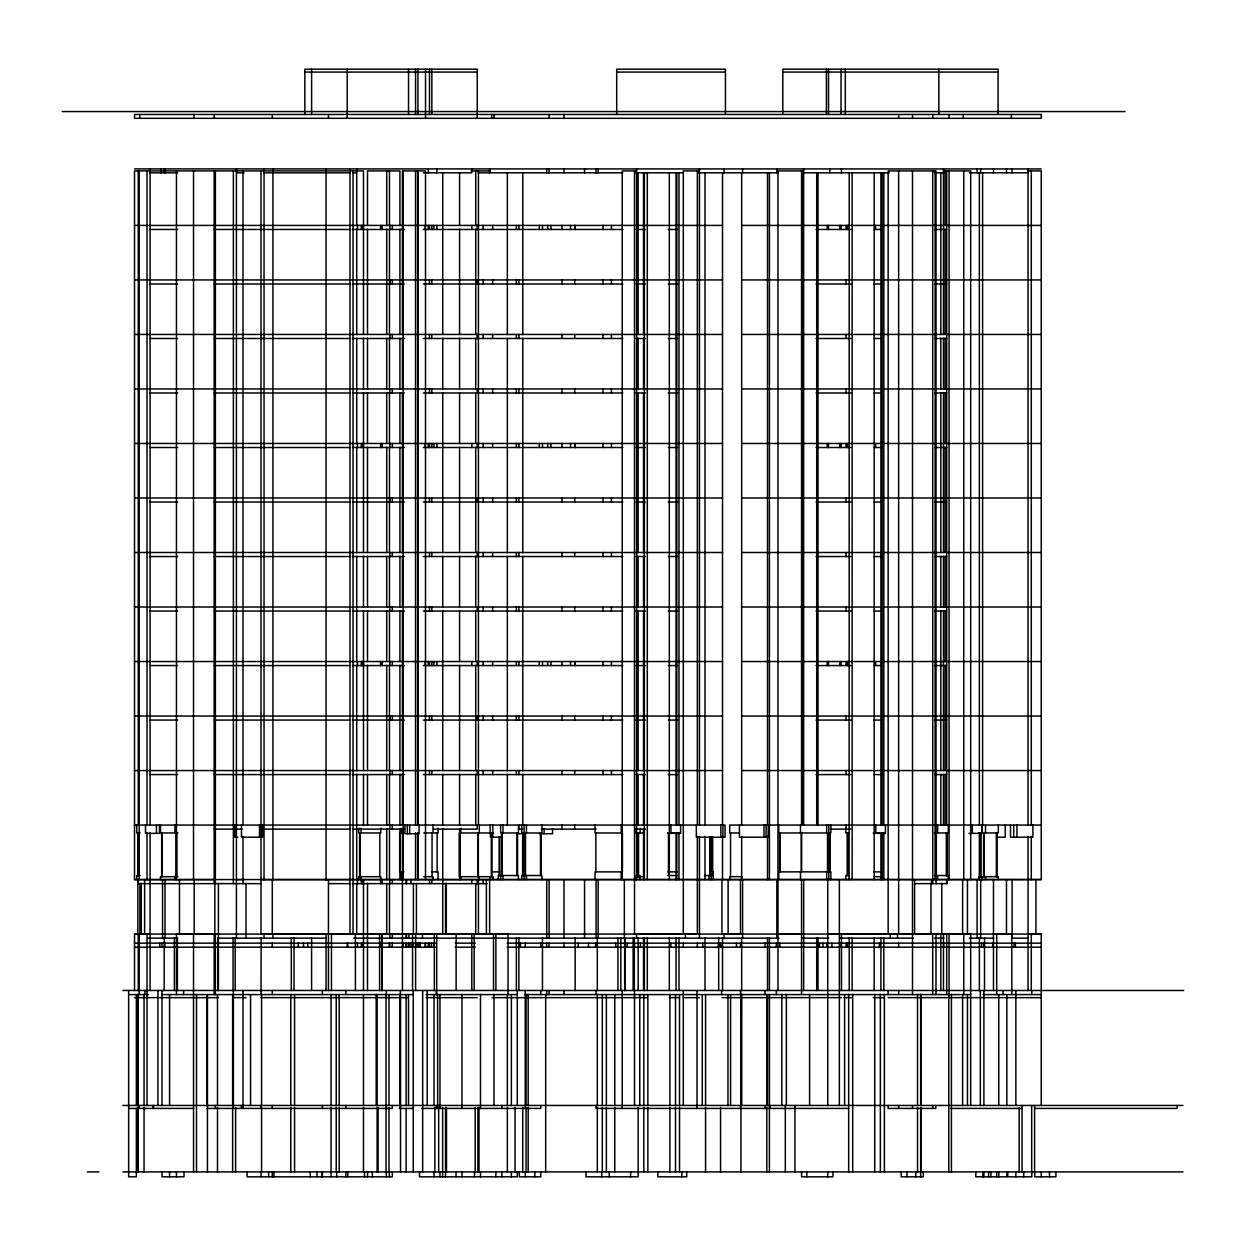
<?xml version="1.0" encoding="UTF-8"?>
<svg xmlns="http://www.w3.org/2000/svg" width="1246" height="1246" viewBox="0 0 1246 1246"><rect width="100%" height="100%" fill="white"/><g stroke="black" fill="none" stroke-linecap="round" stroke-linejoin="round"><path stroke-width="1.5" d="M712.463 871.873L712.463 836.86L712.463 875.533M304.849 72.081L408.532 72.081M408.813 72.081L477.234 72.081M616.708 72.081L725.452 72.081M782.8 72.081L844.757 72.081M845.318 72.081L998.077 72.081M62.3 111.564L1125.06 111.564M134.521 168.895L1041.251 168.942M471.081 170.904L490.581 170.904M636.613 170.904L622.237 170.904L622.237 879.583M699.458 170.904L683.306 170.904L683.306 934.095M803.654 170.904L777.971 170.904L777.971 990.539M943.471 170.904L970.681 170.904L970.681 879.583M1028.059 170.904L1041.251 170.904L1041.251 879.583L261.006 879.583M150.065 172.82L177.664 172.82M236.413 172.82L244.091 172.82M264.043 172.82L350.001 172.82M352.852 172.82L356.714 172.82M423.344 172.82L471.798 172.82L471.798 168.973M478.371 172.82L622.813 172.82M635.647 172.82L683.524 172.82M697.558 172.82L778.376 172.82M802.206 172.82L889.348 172.82M934.422 172.82L943.907 172.82M969.388 172.82L1028.386 172.82M134.521 225.417L138.259 225.417M139.209 225.417L682.699 225.417M683.306 225.417L722.524 225.417M741.666 225.417L1041.251 225.417M150.065 229.466L177.633 229.466M214.172 229.466L350.001 229.466M352.447 229.466L404.436 229.466M423.344 229.466L477.202 229.466L477.202 225.417M477.53 229.466L622.844 229.466M635.896 229.466L645.428 229.466M668.277 229.466L677.668 229.466M816.021 229.466L850.987 229.466M874.038 229.466L881.966 229.466M934.578 229.466L946.695 229.466M134.521 279.929L138.259 279.929M139.209 279.929L682.699 279.929M683.306 279.929L722.524 279.929M741.666 279.929L1041.251 279.929M150.065 283.979L177.633 283.979M214.172 283.979L350.001 283.979M352.447 283.979L404.436 283.979M423.344 283.979L477.202 283.979L477.202 279.929M477.53 283.979L622.844 283.979M635.896 283.979L645.428 283.979M668.277 283.979L677.668 283.979M816.021 283.979L850.987 283.979M874.038 283.979L881.966 283.979M934.578 283.979L946.695 283.979M134.521 334.442L138.259 334.442M139.209 334.442L682.699 334.442M683.306 334.442L722.524 334.442M741.666 334.442L1041.251 334.442M150.065 338.491L177.633 338.491M214.172 338.491L350.001 338.491M352.447 338.491L404.436 338.491M423.344 338.491L477.202 338.491L477.202 334.442M477.53 338.491L622.844 338.491M635.896 338.491L645.428 338.491M668.277 338.491L677.668 338.491M816.021 338.491L850.987 338.491M874.038 338.491L881.966 338.491M934.578 338.491L946.695 338.491M134.521 388.954L138.259 388.954M139.209 388.954L682.699 388.954M683.306 388.954L722.524 388.954M741.666 388.954L1041.251 388.954M150.065 393.004L177.633 393.004M214.172 393.004L350.001 393.004M352.447 393.004L404.436 393.004M423.344 393.004L477.202 393.004L477.202 388.954M477.53 393.004L622.844 393.004M635.896 393.004L645.428 393.004M668.277 393.004L677.668 393.004M816.021 393.004L850.987 393.004M874.038 393.004L881.966 393.004M934.578 393.004L946.695 393.004M134.521 443.467L138.259 443.467M139.209 443.467L682.699 443.467M683.306 443.467L722.524 443.467M741.666 443.467L1041.251 443.467M150.065 447.516L177.633 447.516M214.172 447.516L350.001 447.516M352.447 447.516L404.436 447.516M423.344 447.516L477.202 447.516L477.202 443.467M477.53 447.516L622.844 447.516M635.896 447.516L645.428 447.516M668.277 447.516L677.668 447.516M816.021 447.516L850.987 447.516M874.038 447.516L881.966 447.516M934.578 447.516L946.695 447.516M134.521 497.979L138.259 497.979M139.209 497.979L682.699 497.979M683.306 497.979L722.524 497.979M741.666 497.979L1041.251 497.979M150.065 502.029L177.633 502.029M214.172 502.029L350.001 502.029M352.447 502.029L404.436 502.029M423.344 502.029L477.202 502.029L477.202 497.979M477.53 502.029L622.844 502.029M635.896 502.029L645.428 502.029M668.277 502.029L677.668 502.029M816.021 502.029L850.987 502.029M874.038 502.029L881.966 502.029M934.578 502.029L946.695 502.029M134.521 552.492L138.259 552.492M139.209 552.492L682.699 552.492M683.306 552.492L722.524 552.492M741.666 552.492L1041.251 552.492M150.065 556.541L177.633 556.541M214.172 556.541L350.001 556.541M352.447 556.541L404.436 556.541M423.344 556.541L477.202 556.541L477.202 552.492M477.53 556.541L622.844 556.541M635.896 556.541L645.428 556.541M668.277 556.541L677.668 556.541M816.021 556.541L850.987 556.541M874.038 556.541L881.966 556.541M934.578 556.541L946.695 556.541M134.521 607.004L138.259 607.004M139.209 607.004L682.699 607.004M683.306 607.004L722.524 607.004M741.666 607.004L1041.251 607.004M150.065 611.054L177.633 611.054M214.172 611.054L350.001 611.054M352.447 611.054L404.436 611.054M423.344 611.054L477.202 611.054L477.202 607.004M477.53 611.054L622.844 611.054M635.896 611.054L645.428 611.054M668.277 611.054L677.668 611.054M816.021 611.054L850.987 611.054M874.038 611.054L881.966 611.054M934.578 611.054L946.695 611.054M134.521 661.533L138.259 661.533M139.209 661.533L682.699 661.533M683.306 661.533L722.524 661.533M741.666 661.533L1041.251 661.533M150.065 665.566L177.633 665.566M214.172 665.566L350.001 665.566M352.447 665.566L404.436 665.566M423.344 665.566L477.202 665.566L477.202 661.533M477.53 665.566L622.844 665.566M635.896 665.566L645.428 665.566M668.277 665.566L677.668 665.566M816.021 665.566L850.987 665.566M874.038 665.566L881.966 665.566M934.578 665.566L946.695 665.566M134.521 716.045L138.259 716.045M139.209 716.045L682.699 716.045M683.306 716.045L722.524 716.045M741.666 716.045L1041.251 716.045M150.065 720.079L177.633 720.079M214.172 720.079L350.001 720.079M352.447 720.079L404.436 720.079M423.344 720.079L477.202 720.079L477.202 716.045M477.53 720.079L622.844 720.079M635.896 720.079L645.428 720.079M668.277 720.079L677.668 720.079M816.021 720.079L850.987 720.079M874.038 720.079L881.966 720.079M934.578 720.079L946.695 720.079M134.521 770.558L138.259 770.558M139.209 770.558L682.699 770.558M683.306 770.558L722.524 770.558M741.666 770.558L1041.251 770.558M150.065 774.591L177.633 774.591M214.172 774.591L350.001 774.591M352.447 774.591L404.436 774.591M423.344 774.591L477.202 774.591L477.202 770.558M477.53 774.591L622.844 774.591M635.896 774.591L645.428 774.591M668.277 774.591L677.668 774.591M816.021 774.591L850.987 774.591M874.038 774.591L881.966 774.591M934.578 774.591L946.695 774.591M134.521 825.07L682.699 825.07M683.306 825.07L725.063 825.07L725.063 837.203L696.312 837.203L696.312 825.07M1041.251 825.07L729.704 825.07L729.704 832.967L739.501 832.967M214.172 829.12L242.176 829.12M261.006 829.12L350.001 829.12M352.447 829.12L404.436 829.12M433.717 829.12L477.202 829.12L477.202 825.07M518.274 829.12L522.619 829.12M541.34 829.12L596.149 829.12M635.896 829.12L645.428 829.12M830.288 829.12L850.722 829.12M140.191 832.967L136.733 832.967L136.733 825.07M177.96 832.967L160.454 832.967L160.454 825.07M403.953 832.967L399.686 832.967L399.686 871.873L403.953 871.873M423.749 832.967L438.078 832.967L438.078 828.232M493.12 832.967L459.353 832.967L459.353 876.686L493.12 876.686L493.12 879.583M643.839 832.967L636.223 832.967L636.223 828.232M667.654 832.967L677.653 832.967M849.118 832.967L845.878 832.967L845.878 828.232M873.306 832.967L882.261 832.967M934.391 832.967L948.315 832.967L948.315 825.07M979.06 832.967L998.326 832.967L998.326 825.07M636.223 833.356L640.07 833.356L640.07 828.232M667.716 833.356L680.596 833.356L680.596 825.07M873.508 833.356L885.439 833.356L885.439 825.07M969.077 833.356L981.957 833.356L981.957 825.07M516.997 833.73L522.775 833.73M539.347 833.73L552.523 833.73L552.523 828.528M237.924 837.203L234.887 837.203L234.887 825.07M502.512 837.203L490.441 837.203L490.441 833.73M996.364 837.203L1005.226 837.203L1005.226 825.07M431.568 871.873L438.078 871.873L438.078 879.583M492.248 871.873L499.802 871.873M667.825 871.873L677.357 871.873M873.758 871.873L881.966 871.873M140.191 875.533L136.733 875.533L136.733 879.583M667.654 875.533L676.812 875.533M704.442 875.533L713.288 875.533M849.118 875.533L845.878 875.533L845.878 879.583M934.391 875.533L948.315 875.533L948.315 879.583M177.96 876.686L160.454 876.686L160.454 879.583M423.749 876.686L433.001 876.686L433.001 879.583M636.223 876.686L643.839 876.686M742.242 876.686L729.704 876.686L729.704 879.583M874.256 876.686L881.42 876.686M363.474 225.417L363.474 170.904L134.521 170.904L134.521 879.583L1041.251 879.536M134.521 879.583L215.356 879.583M236.413 879.583L244.091 879.583M261.006 883.632L138.259 883.632L138.259 879.583M328.882 883.632L350.001 883.632M352.447 883.632L477.202 883.632L477.202 879.583M477.53 883.632L486.968 883.632M914.595 883.632L946.991 883.632L946.991 879.583M134.521 990.539L134.521 934.095L1041.251 934.064L1041.251 1105.529M134.521 934.095L150.065 934.095M218.393 934.095L176.449 934.095L176.449 994.588M699.458 934.095L634.51 934.095L634.51 170.904M742.585 934.095L721.917 934.095L721.917 879.583M777.971 934.095L803.654 934.095M827.733 934.095L970.681 934.095L970.681 1105.529M993.483 934.095L1011.814 934.095L1011.814 994.588M1028.059 934.095L1041.251 934.095M148.165 938.145L177.664 938.145M218.019 938.145L326.063 938.145M353.771 938.145L778.968 938.145M802.206 938.145L828.746 938.145M839.586 938.145L913.287 938.145M934.422 938.145L943.907 938.145M969.388 938.145L993.669 938.145M1011.425 938.145L1028.386 938.145M134.521 943.144L435.461 943.144M455.304 943.144L475.302 943.144M507.184 943.144L1041.235 943.144M134.521 947.194L435.461 947.194M455.304 947.194L475.302 947.194M507.184 947.194L1041.235 947.194M122.856 990.461L1183.7 990.492M128.649 994.588L148.321 994.588M161.98 994.588L413.251 994.588M426.085 994.588L517.292 994.588M524.691 994.588L970.681 994.588M983.141 994.588L1041.251 994.588M134.521 997.657L218.393 997.657M233.376 997.625L246.023 997.657M261.006 997.625L408.501 997.657M426.194 997.657L477.202 997.657M491.999 997.657L636.613 997.657M637.781 997.625L647.297 997.625M669.32 997.625L678.977 997.625M683.306 997.657L699.458 997.657M721.917 997.657L841.455 997.625M843.978 997.625L852.139 997.657M873.197 997.625L883.819 997.657M888.149 997.625L1041.251 997.657M122.856 1105.451L1182.906 1105.451M128.649 1108.426L193.66 1108.426M206.836 1108.426L392.303 1108.426L392.303 1105.529M399.296 1108.426L413.251 1108.426M421.724 1108.426L540.748 1108.426L540.748 1105.529M848.744 1108.426L596.071 1108.426L596.071 1105.529M950.791 1108.426L1022.063 1108.426M1034.585 1108.426L1177.127 1108.426L1177.127 1105.529M87.329 1171.91L98.886 1171.91M122.856 1171.91L1182.906 1171.91M1055.938 1171.988L1055.938 1176.816L1034.787 1176.816L1034.787 1171.988M1049.475 1171.988L1049.475 1176.816M1041.251 1171.988L1041.251 1176.816M1035.924 879.583L1035.924 934.36M1034.585 1105.529L1034.585 1171.988M1032.903 825.07L1032.903 837.203L1010.49 837.203L1010.49 825.07M1031.813 990.539L1031.813 994.588M1031.813 1171.988L1031.813 1176.816L1007.78 1176.816L1007.78 1171.988M1031.688 1105.529L1031.688 1171.988M1031.283 170.904L1031.283 825.07M1031.283 836.346L1031.283 879.583M1031.283 934.095L1031.283 990.539M1028.059 168.973L1028.059 825.07M1028.059 836.346L1028.059 990.539M1023.729 1171.988L1023.729 1176.816M1022.063 1105.529L1022.063 1171.988M1019.166 1107.429L1019.166 1171.988M1016.954 825.07L1016.954 837.203M1015.864 990.539L1015.864 1105.529M1015.864 1171.988L1015.864 1176.816M1015.334 943.144L1015.334 947.194M1014.01 943.144L1014.01 947.194M1013.714 825.07L1013.714 837.203M1012.11 168.973L1012.11 172.82M1012.11 879.583L1012.11 938.145M1011.363 114.461L1011.363 118.308M1006.83 994.588L1006.83 1105.529M1006.83 1171.988L1006.83 1176.816L975.82 1176.816L975.82 1171.988M1006.488 168.973L1006.488 172.82M1006.488 879.583L1006.488 934.36M1003.046 990.539L1003.046 994.588M998.762 994.588L998.762 1105.529M998.762 1171.988L998.762 1176.816M998.326 879.583L998.326 876.686L979.06 876.686L979.06 879.583M998.077 114.461L998.077 69.184L782.8 69.184L782.8 114.461M997.034 832.967L997.034 876.686M996.707 934.095L996.707 994.588M996.707 1171.988L996.707 1176.816M996.379 832.967L996.379 876.686M993.483 168.973L993.483 172.82M993.483 879.583L993.483 990.539M992.657 943.144L992.657 947.194M990.897 1171.988L990.897 1176.816M988.623 1171.988L988.623 1176.816M985.524 825.07L985.524 832.967M985.524 876.686L985.524 879.583M984.511 937.989L984.511 990.539M984.231 832.967L984.231 876.686M983.919 943.144L983.919 947.194M983.904 990.539L983.904 1105.529M983.904 1171.988L983.904 1176.816M983.577 832.967L983.577 876.686M982.814 1171.988L982.814 1176.816M982.611 172.773L982.611 825.07M982.284 825.07L982.284 832.967M982.284 876.686L982.284 879.583M981.599 943.144L981.599 947.194M980.991 832.967L980.991 876.686M980.68 168.973L980.68 172.82M980.68 879.583L980.68 938.145M980.353 832.967L980.353 876.686M980.337 990.539L980.337 1105.529M979.372 172.773L979.372 825.07M979.372 832.593L979.372 879.583M979.372 937.989L979.372 990.539M977.113 168.973L977.113 172.82M977.113 879.583L977.113 938.145M972.301 825.07L972.301 833.356M967.457 879.583L967.457 934.36M967.472 994.588L967.472 1105.529M963.765 170.904L963.765 879.583M963.765 934.095L963.765 994.588M963.298 114.461L963.298 118.308M962.628 879.583L962.628 934.36M962.613 994.588L962.613 1105.529M951.414 994.37L951.414 1171.988M949.094 114.461L949.094 118.308M949.063 170.904L949.063 879.583M949.063 934.095L949.063 994.588M948.798 994.37L948.798 1171.988M947.022 832.967L947.022 875.533M946.695 170.904L946.695 825.07M946.695 832.593L946.695 875.829M946.695 879.583L946.695 883.632M946.695 934.095L946.695 994.588M946.384 832.967L946.384 875.533M945.138 170.904L945.138 225.417M945.138 229.171L945.138 334.442M945.138 338.196L945.138 388.954M945.138 392.708L945.138 443.467M945.138 447.236L945.138 552.492M945.138 556.261L945.138 607.004M945.138 610.774L945.138 661.533M945.138 665.286L945.138 770.558M945.138 774.311L945.138 825.07M943.611 943.144L943.611 947.194M943.471 168.973L943.471 334.442M943.471 338.196L943.471 388.954M943.471 392.708L943.471 552.492M943.471 556.261L943.471 607.004M943.471 610.774L943.471 770.558M943.471 774.311L943.471 825.07M943.471 934.095L943.471 990.539M941.789 883.336L941.789 934.095M940.839 172.773L940.839 334.442M940.839 338.196L940.839 388.954M940.839 392.708L940.839 552.492M940.839 556.261L940.839 607.004M940.839 610.774L940.839 770.558M940.839 774.311L940.839 825.07M940.839 934.095L940.839 990.539M938.861 69.184L938.861 114.461M937.615 825.07L937.615 832.967M937.615 875.533L937.615 879.583M936.322 832.967L936.322 875.533M935.995 883.632L935.995 170.904L888.149 170.904L888.149 934.095M935.995 934.095L935.995 994.588M935.808 1105.529L935.808 1108.426L888.149 1108.426L888.149 1105.529M935.684 832.967L935.684 875.533M935.123 170.904L935.123 879.583M932.724 114.461L932.724 118.308M932.693 170.904L932.771 883.632M932.693 934.095L932.693 994.588M932.693 1105.529L932.693 1108.426M931.556 879.583L931.556 883.632M930.964 883.336L930.964 934.095M923.286 1171.988L923.286 1176.816L901.216 1176.816L901.216 1171.988M921.168 994.37L921.168 1105.529M921.168 1107.429L921.168 1171.988M920.669 994.37L920.669 1105.529M920.669 1108.426L920.669 1176.816M917.539 994.37L917.539 1105.529M917.539 1107.429L917.539 1171.988M915.826 1171.988L915.826 1176.816M914.595 879.583L914.595 934.095M912.524 114.461L912.524 118.308M912.508 170.904L912.508 994.588M912.508 1105.529L912.508 1108.426M906.963 1171.988L906.963 1176.816M898.678 114.461L898.678 118.308M898.646 170.904L898.646 934.095M898.646 943.144L898.662 947.194M898.646 990.539L898.646 994.588M898.646 1105.529L898.646 1108.426M897.525 934.095L897.525 938.145M890.251 934.095L890.251 938.145M888.149 990.539L888.149 994.588M884.395 994.37L884.395 1171.988M883.819 172.773L883.819 825.07M883.819 832.593L883.819 879.583M883.819 937.989L883.819 990.539M882.168 172.773L882.168 825.07M882.168 832.593L882.168 879.583M880.922 172.773L880.922 825.07M880.922 832.593L880.922 879.583M880.922 937.989L880.922 990.539M880.346 994.37L880.346 1171.988M879.411 943.144L879.411 947.194M875.782 825.07L875.782 833.356M875.611 225.417L875.611 229.466M875.611 443.467L875.611 447.516M875.611 661.533L875.611 665.566M874.739 994.37L874.739 1171.988M874.178 172.773L874.178 879.583M874.178 937.989L874.178 990.539M852.7 994.37L852.7 1171.988M852.139 172.773L852.139 879.583M852.139 937.989L852.139 990.539M849.227 172.773L849.118 879.583M849.227 937.989L849.227 990.539M848.666 994.37L848.666 1171.988M847.825 832.967L847.825 875.533M847.498 225.417L847.498 229.466M847.498 443.467L847.498 447.516M847.498 661.533L847.498 665.566M847.498 943.144L847.498 947.194M847.171 832.967L847.171 875.533M846.081 225.417L846.081 229.466M846.081 279.929L846.081 283.979M846.081 334.442L846.081 338.491M846.081 388.954L846.081 393.004M846.081 443.467L846.081 447.516M846.081 497.979L846.081 502.029M846.081 552.492L846.081 556.541M846.081 607.004L846.081 611.054M846.081 661.533L846.081 665.566M846.081 716.045L846.081 720.079M846.081 770.558L846.081 774.591M846.081 825.07L846.081 829.12M846.096 943.144L846.096 947.194M845.318 69.184L845.318 114.461M844.601 994.588L844.601 1105.529M841.455 168.973L841.455 172.82M841.455 934.095L841.455 990.539M841.05 69.184L841.05 114.461M841.019 225.417L841.019 229.466M841.019 443.467L841.019 447.516M841.019 661.533L841.019 665.566M841.019 943.144L841.019 947.194M839.897 225.417L839.897 229.466M839.897 443.467L839.897 447.516M839.897 661.533L839.897 665.566M839.368 879.583L839.368 1105.529M832.982 1171.988L832.982 1176.816L801.552 1176.816L801.552 1171.988M831.923 943.144L831.923 947.194M830.88 825.07L830.88 832.967L778.781 832.967L778.781 825.07M830.88 879.583L830.88 871.873L778.781 871.873L778.781 879.583M829.836 168.973L829.836 172.82M830.038 832.967L830.038 871.873M829.618 832.967L829.618 871.873M828.777 825.07L828.777 832.967M828.777 871.873L828.777 879.583M828.512 69.184L828.512 114.461M828.434 225.417L828.434 229.466M828.434 443.467L828.434 447.516M828.434 661.533L828.434 665.566M827.936 832.967L827.936 871.873M827.733 879.583L827.733 1105.529M827.733 1171.988L827.733 1176.816M827.515 832.967L827.515 871.873M827.297 225.417L827.297 229.466M827.297 443.467L827.297 447.516M827.297 661.533L827.297 665.566M827.313 943.144L827.313 947.194M827.017 943.144L827.017 947.194M826.674 825.07L826.674 832.967M826.674 871.873L826.674 879.583M826.41 69.184L826.41 114.461M822.952 943.144L822.952 947.194M819.463 943.144L819.463 947.194M817.983 172.773L817.983 825.07M817.983 937.989L817.983 990.539M816.722 172.773L816.722 825.07M816.722 937.989L816.722 990.539M809.588 994.37L809.588 1105.529M806.801 1171.988L806.801 1176.816M803.654 168.973L803.654 825.07M803.654 879.583L803.654 990.539M802.268 170.904L802.268 825.07M801.552 170.904L801.552 825.07M801.552 832.593L801.552 872.06M801.552 879.583L801.552 994.588M801.349 832.967L801.349 871.873M800.508 825.07L800.508 832.967M800.508 871.873L800.508 879.583M794.948 1105.529L794.948 1171.988M786.351 994.37L786.351 1105.529M785.323 1105.529L785.323 1171.988M781.818 994.37L781.818 1105.529M780.043 832.967L780.043 871.873M779.825 943.144L779.825 947.194M779.622 832.967L779.622 871.873M776.834 168.973L776.834 172.82M776.834 879.583L776.834 938.145M776.351 943.144L776.351 947.194M776.351 990.539L776.351 994.588M770.293 1105.529L770.293 1108.426M769.405 172.773L769.405 879.583M769.405 937.989L769.405 990.539M769.405 994.37L769.405 1171.988M768.19 825.07L768.19 837.203L739.439 837.203L739.439 825.07M767.52 172.773L767.52 825.07M767.52 836.346L767.52 879.583M767.52 937.989L767.52 990.539M767.505 994.588L767.505 1105.529M766.788 994.588L766.788 1105.529M766.788 1107.429L766.788 1171.988M766.103 825.07L766.103 837.203M765.044 943.144L765.044 947.194M765.044 990.539L765.044 994.588M765.044 1105.529L765.044 1108.426M764 825.07L764 837.203M742.585 168.973L742.585 172.82M742.585 879.583L742.585 938.145M741.666 172.773L741.666 825.07M741.666 836.346L741.666 879.583M741.666 937.989L741.666 990.539M741.666 994.37L741.666 1105.529M741.354 994.37L741.339 1105.529M740.934 994.588L740.934 1105.529M740.934 1107.429L740.934 1171.988M740.498 879.583L740.498 934.095M740.482 943.144L740.482 947.194M740.498 990.539L740.498 994.588M740.498 1105.529L740.498 1108.426M736.495 943.144L736.495 947.194M730.545 832.967L730.545 876.686M730.577 994.588L730.577 1105.529M728.116 879.583L728.116 934.095M727.96 994.588L727.96 1105.529M725.452 114.461L725.452 69.184L616.708 69.184L616.708 114.461M724.019 168.973L724.019 172.82M724.019 934.095L724.019 938.145M722.96 825.07L722.96 837.203M722.524 172.773L722.524 825.07M722.524 836.346L722.524 879.583M722.524 937.989L722.524 990.539M721.59 990.539L721.59 994.588M720.858 825.07L720.858 837.203M720.562 1107.429L720.562 1171.988M718.755 943.144L718.755 947.194M718.677 937.989L718.677 990.539M718.303 943.144L718.303 947.194M713.288 879.583L713.288 871.873L711.201 871.873L711.201 879.583M712.042 836.829L712.042 875.533M710.36 836.829L710.36 875.533M709.94 836.829L709.94 875.533M709.099 875.533L709.099 879.583M705.563 994.588L705.563 1105.529M705.563 1107.429L705.563 1171.988M705.002 172.773L705.002 825.07M705.002 836.346L705.002 879.583M705.002 937.989L705.002 990.539M702.713 943.144L702.713 947.194M702.277 994.588L702.277 1105.529M699.458 168.973L699.458 825.07M699.458 836.346L699.458 938.145M697.355 170.904L697.355 825.07M697.355 836.346L697.355 934.095M697.355 943.144L697.355 947.194M697.028 990.539L697.028 1108.426M686.686 1171.988L686.686 1176.816L657.795 1176.816L657.795 1171.988M685.393 934.095L685.393 938.145M683.291 943.144L683.291 947.194M683.306 990.539L683.306 1105.529M681.874 1171.988L681.874 1176.816M679.537 994.588L679.537 1105.529M679.537 1107.429L679.537 1171.988M678.977 172.773L678.977 825.07M678.977 832.593L678.977 879.583M678.977 937.989L678.977 990.539M676.812 172.773L676.812 825.07M676.812 832.593L676.812 879.583M676.064 172.773L676.064 825.07M676.064 832.593L676.064 879.583M676.064 937.989L676.064 990.539M675.612 943.144L675.612 947.194M675.503 994.588L675.503 1105.529M675.503 1107.429L675.503 1171.988M670.94 825.07L670.94 833.356M670.815 943.144L670.815 947.194M669.943 943.144L669.943 947.194M669.896 994.588L669.896 1105.529M669.896 1107.429L669.896 1171.988M669.32 172.773L669.32 879.583M669.32 937.989L669.32 990.539M668.495 832.967L668.495 873.602M647.858 994.588L647.858 1105.529M647.858 1107.429L647.858 1171.988M647.297 172.773L647.297 879.583M647.297 937.989L647.297 990.539M644.384 172.773L644.384 879.583M644.384 937.989L644.384 990.539M643.824 994.588L643.824 1105.529M643.824 1107.429L643.824 1171.988M643.543 172.773L643.543 334.442M643.543 338.196L643.543 388.954M643.543 392.708L643.543 552.492M643.543 556.261L643.543 607.004M643.543 610.774L643.543 770.558M643.543 774.311L643.543 825.07M643.543 828.824L643.543 879.583M643.543 937.989L643.543 990.539M640.46 943.144L640.46 947.194M640.07 879.583L640.07 875.533L636.223 875.533L636.223 879.583M639.759 994.588L639.759 1105.529M638.544 832.967L638.544 876.686M638.154 172.773L638.154 334.442M638.154 338.196L638.154 388.954M638.154 392.708L638.154 552.492M638.154 556.261L638.154 607.004M638.154 610.774L638.154 770.558M638.154 774.311L638.154 825.07M638.154 832.593L638.154 875.829M638.154 937.989L638.154 990.539M638.154 1107.429L638.154 1176.816L585.947 1176.816L585.947 1171.988M637.765 832.967L637.765 876.686M636.613 168.973L636.613 879.583M636.613 934.095L636.613 938.145M634.51 943.144L634.51 947.194M634.51 990.539L634.51 1105.529M634.292 937.989L634.292 990.539M633.139 937.989L633.139 990.539M630.616 1171.988L630.616 1176.816M627.081 943.144L627.081 947.194M625.056 937.989L625.056 990.539M624.667 937.989L624.667 990.539M624.339 879.583L624.339 938.145M622.237 990.539L622.237 1108.426M622.019 832.967L622.019 871.873M621.193 825.07L621.193 832.967M621.193 871.873L621.193 879.583M620.82 937.989L620.82 990.539M617.923 937.989L617.923 990.539M615.758 943.144L615.758 947.194M614.761 994.588L614.761 1105.529M614.761 1107.429L614.761 1171.988M611.443 225.417L611.443 229.466M611.443 279.929L611.443 283.979M611.443 334.442L611.443 338.491M611.443 388.954L611.443 393.004M611.443 443.467L611.443 447.516M611.443 497.979L611.443 502.029M611.443 552.492L611.443 556.541M611.443 607.004L611.443 611.054M611.443 661.533L611.443 665.566M611.443 716.045L611.443 720.079M611.443 770.558L611.443 774.591M609.263 1171.988L609.263 1176.816M606.366 994.588L606.366 1105.529M606.366 1107.429L606.366 1171.988M603.048 225.417L603.048 229.466M603.048 279.929L603.048 283.979M603.048 334.442L603.048 338.491M603.048 388.954L603.048 393.004M603.048 443.467L603.048 447.516M603.048 497.979L603.048 502.029M603.048 552.492L603.048 556.541M603.048 607.004L603.048 611.054M603.048 661.533L603.048 665.566M603.048 716.045L603.048 720.079M603.048 770.558L603.048 774.591M602.332 994.588L602.332 1105.529M602.332 1107.429L602.332 1171.988M601.74 1171.988L601.74 1176.816M598.158 168.973L598.158 172.82M598.158 879.583L598.158 938.145M597.317 937.989L597.317 990.539M597.317 994.37L597.317 1105.529M597.317 1107.429L597.317 1171.988M596.071 168.973L596.071 172.82M596.071 879.583L596.071 938.145M596.055 943.144L596.055 947.194M596.071 990.539L596.071 994.588M595.853 832.967L595.853 871.873M595.572 943.144L595.572 947.194M595.012 825.07L595.012 832.967L622.439 832.967L622.439 871.873L595.012 871.873L595.012 879.583M588.501 943.144L588.501 947.194M584.561 168.973L584.561 172.82M584.561 879.583L584.561 938.145M578.237 943.144L578.237 947.194M575.154 225.417L575.154 229.466M575.154 443.467L575.154 447.516M575.154 661.533L575.154 665.566M575.154 937.989L575.154 990.539M574.702 225.417L574.702 229.466M574.702 279.929L574.702 283.979M574.702 334.442L574.702 338.491M574.702 388.954L574.702 393.004M574.702 443.467L574.702 447.516M574.702 497.979L574.702 502.029M574.702 552.492L574.702 556.541M574.702 607.004L574.702 611.054M574.702 661.533L574.702 665.566M574.702 716.045L574.702 720.079M574.702 770.558L574.702 774.591M574.702 825.07L574.702 829.12M570.559 225.417L570.559 229.466M570.559 443.467L570.559 447.516M570.559 661.533L570.559 665.566M564.033 114.461L564.033 118.308M564.002 168.973L564.002 172.82M564.002 879.583L564.002 938.145M564.002 943.144L564.08 947.194M564.002 990.539L564.002 994.588M561.962 225.417L561.962 229.466M561.962 279.929L561.962 283.979M561.962 334.442L561.962 338.491M561.962 388.954L561.962 393.004M561.962 443.467L561.962 447.516M561.962 497.979L561.962 502.029M561.962 552.492L561.962 556.541M561.962 607.004L561.962 611.054M561.962 661.533L561.962 665.566M561.962 716.045L561.962 720.079M561.962 770.558L561.962 774.591M561.962 825.07L561.962 829.12M550.903 225.417L550.903 229.466M550.903 443.467L550.903 447.516M550.903 661.533L550.903 665.566M549.128 114.461L549.128 118.308M549.097 168.973L549.097 172.82M549.097 879.583L549.097 938.145M549.097 943.144L549.097 947.194M549.097 990.539L549.097 994.588M547.679 225.417L547.679 229.466M547.679 443.467L547.679 447.516M547.679 661.533L547.679 665.566M546.729 168.973L546.729 172.82M546.729 879.583L546.729 938.145M546.667 943.144L546.667 947.194M546.729 990.539L546.729 994.588M545.686 994.37L545.686 1171.988M544.128 828.528L544.128 833.73M542.508 225.417L542.508 229.466M542.508 443.467L542.508 447.516M542.508 661.533L542.508 665.566M542.462 937.989L542.462 990.539M541.932 825.07L541.932 832.967L521.7 832.967L521.7 825.07M541.932 879.583L541.932 875.533L521.7 875.533L521.7 879.583M540.982 832.967L540.982 875.533M540.748 943.144L540.748 947.194M540.748 990.539L540.748 994.588M540.748 1171.988L540.748 1176.816L519.333 1176.816L519.333 1171.988M540.515 832.967L540.515 875.533M539.284 225.417L539.284 229.466M539.284 443.467L539.284 447.516M539.284 661.533L539.284 665.566M534.814 1171.988L534.814 1176.816M528.164 994.37L528.164 1105.529M528.164 1107.429L528.164 1171.988M526.451 825.07L526.451 832.967M526.451 875.533L526.451 879.583M526.046 994.37L526.046 1105.529M526.046 1107.429L526.046 1171.988M525.5 832.967L525.5 875.533M525.267 943.144L525.267 947.194M525.267 990.539L525.267 1108.426M525.267 1171.988L525.267 1176.816M525.033 832.967L525.033 875.533M524.083 825.07L524.083 832.967M524.083 875.533L524.083 879.583M523.133 832.967L523.133 875.533M522.775 172.789L522.775 334.707M522.775 338.227L522.775 552.772M522.775 556.277L522.775 770.822M522.775 774.327L522.775 825.335M522.759 1107.429L522.759 1171.988M522.65 832.967L522.65 875.533M520.376 943.144L520.376 947.194M518.866 225.417L518.866 229.466M518.866 279.929L518.866 283.979M518.866 334.442L518.866 338.491M518.866 388.954L518.866 393.004M518.866 443.467L518.866 447.516M518.866 497.979L518.866 502.029M518.866 552.492L518.866 556.541M518.866 607.004L518.866 611.054M518.866 661.533L518.866 665.566M518.866 716.045L518.866 720.079M518.866 770.558L518.866 774.591M518.866 825.07L518.866 829.12M518.866 937.989L518.866 990.539M518.476 825.07L518.476 832.967L500.627 832.967L500.627 825.07M518.476 879.583L518.476 875.533L498.26 875.533L498.26 879.583M517.526 832.967L517.526 875.533M517.292 990.539L517.292 1105.529M517.292 1171.988L517.292 1176.816L419.513 1176.816L419.513 1171.988M517.059 832.967L517.059 875.533M516.358 225.417L516.358 229.466M516.358 279.929L516.358 283.979M516.358 334.442L516.358 338.491M516.358 388.954L516.358 393.004M516.358 443.467L516.358 447.516M516.358 497.979L516.358 502.029M516.358 552.492L516.358 556.541M516.358 607.004L516.358 611.054M516.358 661.533L516.358 665.566M516.358 716.045L516.358 720.079M516.358 770.558L516.358 774.591M516.358 937.989L516.358 990.539M515.065 1107.429L515.065 1171.988M511.358 994.588L511.358 1105.529M511.358 1171.988L511.358 1176.816M508.041 994.588L508.041 934.095L261.006 934.095L261.006 170.904M507.356 172.789L507.356 334.707M507.356 338.227L507.356 552.772M507.356 556.277L507.356 770.822M507.356 774.327L507.356 825.335M507.356 994.588L507.356 1105.529M507.356 1107.429L507.356 1171.988M502.995 825.07L502.995 832.967M502.995 875.533L502.995 879.583M502.045 832.967L502.045 875.533M501.811 1105.529L501.811 1108.426M501.811 1171.988L501.811 1176.816M501.577 832.967L501.577 875.533M500.627 875.533L500.627 879.583M499.677 836.829L499.677 875.533M499.194 836.829L499.194 875.533M495.892 934.095L495.892 990.539M495.877 1171.988L495.877 1176.816M494.023 114.461L494.023 118.308M493.977 994.588L493.977 1105.529M493.525 934.095L493.525 990.539M492.653 225.417L492.653 229.466M492.653 279.929L492.653 283.979M492.653 334.442L492.653 338.491M492.653 388.954L492.653 393.004M492.653 443.467L492.653 447.516M492.653 497.979L492.653 502.029M492.653 552.492L492.653 556.541M492.653 607.004L492.653 611.054M492.653 661.533L492.653 665.566M492.653 716.045L492.653 720.079M492.653 770.558L492.653 774.591M492.809 825.07L492.809 837.203M491.921 832.967L491.921 876.686M491.656 114.461L491.656 118.308M491.329 832.967L491.329 876.686M490.13 825.07L490.13 832.967M490.13 876.686L490.13 879.583M489.616 168.973L489.616 172.82M489.616 879.583L489.616 934.36M486.392 879.583L486.392 934.36M483.168 225.417L483.168 229.466M483.168 279.929L483.168 283.979M483.168 334.442L483.168 338.491M483.168 388.954L483.168 393.004M483.168 443.467L483.168 447.516M483.168 497.979L483.168 502.029M483.168 552.492L483.168 556.541M483.168 607.004L483.168 611.054M483.168 661.533L483.168 665.566M483.168 716.045L483.168 720.079M483.168 770.558L483.168 774.591M483.168 879.583L483.168 883.632M480.489 994.37L480.489 1108.426M480.489 1171.988L480.489 1176.816M479.305 825.07L479.305 832.967M479.305 876.686L479.305 879.583M478.994 1107.429L478.994 1171.988M478.417 170.904L478.417 825.07M478.355 832.967L478.355 876.686M478.417 879.583L478.417 934.095M477.872 832.967L477.872 876.686M477.888 1107.429L477.888 1171.988M477.234 118.308L477.234 69.184L304.849 69.184L304.849 114.461M475.723 170.904L475.723 225.417M475.723 229.171L475.723 334.442M475.723 338.196L475.723 388.954M475.723 392.708L475.723 443.467M475.723 447.236L475.723 552.492M475.723 556.261L475.723 607.004M475.723 610.774L475.723 661.533M475.723 665.286L475.723 770.558M475.723 774.311L475.723 825.07M475.723 883.336L475.723 934.095M475.193 1107.429L475.193 1171.988M474.555 1171.988L474.555 1176.816M474.165 934.095L474.165 990.539M471.798 225.417L471.798 229.466M471.798 443.467L471.798 447.516M471.798 661.533L471.798 665.566M471.798 879.583L471.798 883.632M471.798 934.095L471.798 990.539M461.97 994.37L461.97 1108.426M461.97 1171.988L461.97 1176.816M460.786 828.232L460.786 832.967M460.786 876.686L460.786 879.583M459.836 832.967L459.836 876.686M459.587 172.773L459.587 225.417M459.587 229.171L459.587 334.442M459.587 338.196L459.587 388.954M459.587 392.708L459.587 443.467M459.587 447.236L459.587 552.492M459.587 556.261L459.587 607.004M459.587 610.774L459.587 661.533M459.587 665.286L459.587 770.558M459.587 774.311L459.587 825.07M459.587 828.824L459.587 879.583M456.129 934.095L456.129 990.539M456.036 1171.988L456.036 1176.816M446.489 1107.429L446.489 1171.988M446.317 883.336L446.317 934.095M445.788 1107.429L445.788 1171.988M445.523 883.336L445.523 934.36M445.523 1108.426L445.523 1176.816M442.735 172.773L442.735 334.442M442.735 338.196L442.735 388.954M442.735 392.708L442.735 552.492M442.735 556.261L442.735 607.004M442.735 610.774L442.735 770.558M442.735 774.311L442.735 825.07M442.735 828.824L442.735 934.095M442.626 1107.429L442.626 1176.816M439.963 994.588L439.963 1108.426M439.963 1171.988L439.963 1176.816M438.67 1107.429L438.67 1171.988M437.595 994.588L437.673 1108.426M437.128 832.967L437.128 871.873M436.894 168.973L436.894 172.82M436.894 225.417L436.894 229.466M436.894 443.467L436.894 447.516M436.894 661.533L436.894 665.566M436.692 934.095L436.692 994.588M436.302 990.539L436.318 994.588M436.318 1105.529L436.318 1108.426M434.87 1107.429L434.87 1171.988M434.324 934.095L434.324 990.539M434.029 994.588L434.029 1105.529M434.029 1171.988L434.029 1176.816M433.857 225.417L433.857 229.466M433.857 443.467L433.857 447.516M433.857 661.533L433.857 665.566M433.842 943.144L433.842 947.194M433.001 825.07L433.001 832.967M432.05 832.967L432.05 876.686M431.848 69.184L431.848 114.461M431.817 225.417L431.817 229.466M431.817 279.929L431.817 283.979M431.817 334.442L431.817 338.491M431.817 388.954L431.817 393.004M431.817 443.467L431.817 447.516M431.817 497.979L431.817 502.029M431.817 552.492L431.817 556.541M431.817 607.004L431.817 611.054M431.817 661.533L431.817 665.566M431.817 716.045L431.817 720.079M431.817 770.558L431.817 774.591M431.817 879.583L431.817 883.632M431.505 943.144L431.505 947.194M429.481 69.184L429.481 114.461M429.449 225.417L429.449 229.466M429.449 279.929L429.449 283.979M429.449 334.442L429.449 338.491M429.449 388.954L429.449 393.004M429.449 443.467L429.449 447.516M429.449 497.979L429.449 502.029M429.449 552.492L429.449 556.541M429.449 607.004L429.449 611.054M429.449 661.533L429.449 665.566M429.449 716.045L429.449 720.079M429.449 770.558L429.449 774.591M429.449 879.583L429.449 883.632M429.449 943.144L429.449 947.194M428.281 168.973L428.281 172.82M428.281 225.417L428.281 229.466M428.281 443.467L428.281 447.516M428.281 661.533L428.281 665.566M428.297 943.144L428.281 947.194M427.207 990.539L427.207 1105.529M425.525 69.184L425.525 118.308M425.509 879.583L425.509 170.904L402.427 170.904L402.427 334.442M425.509 943.144L425.493 947.194M425.244 225.417L425.244 229.466M425.244 443.467L425.244 447.516M425.244 661.533L425.244 665.566M425.244 943.144L425.244 947.194M422.659 990.539L422.659 1171.988M422.472 934.095L422.472 938.145M419.092 825.07L419.092 833.73L404.95 833.73L404.95 825.07M419.03 943.144L419.03 947.194M417.94 69.184L417.94 114.461M417.908 170.904L417.908 825.07M417.908 832.593L417.908 879.583M417.908 943.144L417.908 947.194M417.597 170.904L417.597 825.07M417.597 832.593L417.597 879.583M416.429 883.336L416.429 934.095M416.429 943.144L416.335 947.194M415.572 69.184L415.572 114.461M415.541 170.904L415.541 825.07M415.541 832.593L415.541 879.583M415.603 934.095L415.603 990.539M413.392 883.336L413.392 934.095M413.392 943.144L413.392 947.194M413.251 990.539L413.251 1171.988M412.566 934.095L412.566 990.539M410.931 879.583L410.931 883.632M410.915 943.144L410.946 947.194M409.685 825.07L409.685 833.73M408.906 934.095L408.906 938.145M408.906 943.144L408.89 947.194M408.532 69.184L408.532 114.461M408.486 943.144L408.486 947.194M408.501 994.588L408.501 1105.529M407.317 825.07L407.317 833.73M406.523 879.583L406.523 883.632M406.523 934.095L406.523 938.145M406.523 943.144L406.523 947.194M406.165 879.583L406.165 883.632M406.165 934.095L406.165 938.145M406.134 994.588L406.134 1105.529M406.134 1108.426L406.134 1171.988M403.143 170.904L403.143 879.583M403.143 943.144L403.034 947.194M402.427 338.196L402.427 388.954M402.427 392.708L402.427 552.492M402.427 556.261L402.427 607.004M402.427 610.774L402.427 770.558M402.427 774.311L402.427 825.07M402.427 828.824L402.427 990.539M401.119 828.232L401.119 832.967M401.119 871.873L401.119 879.583M400.527 994.588L400.527 1171.988M400.355 990.539L400.355 994.588M400.355 1105.529L400.355 1108.426M399.919 225.417L399.919 170.904L367.508 170.904L367.508 225.417M399.919 229.171L399.919 334.442M399.919 338.196L399.919 388.954M399.919 392.708L399.919 443.467M399.919 447.236L399.919 552.492M399.919 556.261L399.919 607.004M399.919 610.774L399.919 661.533M399.919 665.286L399.919 770.558M399.919 774.311L399.919 825.07M399.919 828.824L399.919 879.583M399.935 994.588L399.935 1105.529M392.303 225.417L392.303 229.466M392.303 279.929L392.303 283.979M392.303 334.442L392.303 338.491M392.303 388.954L392.303 393.004M392.303 443.467L392.303 447.516M392.303 497.979L392.303 502.029M392.303 552.492L392.303 556.541M392.303 607.004L392.303 611.054M392.303 661.533L392.303 665.566M392.303 716.045L392.303 720.079M392.303 770.558L392.303 774.591M392.303 825.07L392.303 829.12M392.303 879.583L392.303 883.632M392.303 934.095L392.303 938.145M392.288 943.144L392.288 947.194M392.303 1171.988L392.303 1176.816L247.051 1176.816L247.051 1171.988M389.92 225.417L389.92 229.466M389.92 279.929L389.92 283.979M389.92 334.442L389.92 338.491M389.92 388.954L389.92 393.004M389.92 443.467L389.92 447.516M389.92 497.979L389.92 502.029M389.92 552.492L389.92 556.541M389.92 607.004L389.92 611.054M389.92 661.533L389.92 665.566M389.92 716.045L389.92 720.079M389.92 770.558L389.92 774.591M389.92 825.07L389.92 829.12M389.92 879.583L389.92 883.632M389.92 934.095L389.92 938.145M389.92 943.144L389.92 947.194M389.453 170.904L389.453 225.417M389.453 229.171L389.453 334.442M389.453 338.196L389.453 388.954M389.453 392.708L389.453 443.467M389.453 447.236L389.453 552.492M389.453 556.261L389.453 607.004M389.453 610.774L389.453 661.533M389.453 665.286L389.453 770.558M389.453 774.311L389.453 825.07M389.453 828.824L389.453 879.583M389.453 883.336L389.453 934.095M389.328 1171.988L389.328 1176.816M389.219 943.144L389.219 947.194M388.986 994.588L388.986 1105.529M388.986 1107.429L388.986 1171.988M386.712 170.904L386.712 225.417M386.712 229.171L386.712 334.442M386.712 338.196L386.712 388.954M386.712 392.708L386.712 443.467M386.712 447.236L386.712 552.492M386.712 556.261L386.712 607.004M386.712 610.774L386.712 661.533M386.712 665.286L386.712 770.558M386.712 774.311L386.712 825.07M386.712 828.824L386.712 879.583M386.712 883.336L386.712 934.095M386.322 990.539L386.322 994.588M386.353 1105.529L386.353 1108.426M386.353 1171.988L386.353 1176.816M386.026 994.588L386.026 1105.529M386.026 1107.429L386.026 1171.988M382.117 225.417L382.117 229.466M382.117 443.467L382.117 447.516M382.117 661.533L382.117 665.566M382.117 879.583L382.117 883.632M382.117 934.095L382.117 990.539M381.961 934.095L381.961 990.539M380.778 828.232L380.778 832.967L358.677 832.967L358.677 828.232M380.778 879.583L380.778 876.686L358.677 876.686L358.677 879.583M380.591 225.417L380.591 229.466M380.591 443.467L380.591 447.516M380.591 661.533L380.591 665.566M380.591 879.583L380.591 883.632M380.606 943.144L380.606 947.194M379.828 832.967L379.828 876.686M379.594 934.095L379.594 990.539M378.099 1107.429L378.099 1171.988M377.133 994.37L377.133 1105.529M377.133 1107.429L377.133 1171.988M376.183 994.37L376.183 1105.529M372.32 1171.988L372.32 1176.816M367.508 229.171L367.508 334.442M367.508 338.196L367.508 388.954M367.508 392.708L367.508 443.467M367.508 447.236L367.508 552.492M367.508 556.261L367.508 607.004M367.508 610.774L367.508 661.533M367.508 665.286L367.508 770.558M367.508 774.311L367.508 825.07M367.508 883.336L367.508 990.539M367.57 1171.988L367.57 1176.816M364.502 1171.988L364.502 1176.816M363.598 225.417L363.598 229.466M363.598 443.467L363.598 447.516M363.598 661.533L363.598 665.566M363.598 879.583L363.598 883.632M363.474 229.171L363.474 334.442M363.474 338.196L363.474 388.954M363.474 392.708L363.474 443.467M363.474 447.236L363.474 552.492M363.474 556.261L363.474 607.004M363.474 610.774L363.474 661.533M363.474 665.286L363.474 770.558M363.474 774.311L363.474 825.07M363.474 883.336L363.474 990.539M363.474 994.588L363.474 1105.529M363.474 1107.429L363.474 1171.988M362.119 225.417L362.119 229.466M362.119 443.467L362.119 447.516M362.119 661.533L362.119 665.566M362.119 879.583L362.119 883.632M362.134 943.144L362.134 947.194M361.324 225.417L361.324 229.466M361.324 443.467L361.324 447.516M361.324 661.533L361.324 665.566M361.324 879.583L361.324 883.632M361.324 943.144L361.324 947.194M361.044 828.232L361.044 832.967M361.044 876.686L361.044 879.583M360.094 832.967L360.094 876.686M359.611 832.967L359.611 876.686M357.524 225.417L357.524 229.466M357.524 443.467L357.524 447.516M357.524 661.533L357.524 665.566M357.524 879.583L357.524 883.632M357.524 943.144L357.524 947.194M356.714 168.973L356.714 225.682M356.714 229.186L356.714 334.707M356.714 338.227L356.714 443.732M356.714 447.252L356.714 552.772M356.714 556.277L356.714 661.797M356.714 665.302L356.714 770.822M356.714 774.327L356.714 879.847M356.714 883.367L356.714 934.36M355.406 934.095L355.406 990.539M353.039 170.904L353.039 934.095M350.001 168.973L350.001 934.095M347.759 943.144L347.836 947.194M347.836 1171.988L347.836 1176.816M347.198 69.184L347.198 118.308M347.182 943.144L347.182 947.194M345.843 990.539L345.843 994.588M345.843 1105.529L345.843 1108.426M345.843 1171.988L345.843 1176.816M339.192 994.588L339.192 1105.529M339.192 1107.429L339.192 1171.988M336.731 1171.988L336.731 1176.816M336.233 994.588L336.233 1105.529M336.233 1107.429L336.233 1171.988M331.467 934.095L331.467 990.539M331.062 994.37L331.062 1105.529M331.062 1107.429L331.062 1176.816M328.461 114.461L328.461 118.308M328.446 879.583L328.446 990.539M326.063 168.973L326.063 879.847M326.063 934.095L326.063 990.539M322.371 990.539L322.371 994.588M322.371 1105.529L322.371 1108.426M322.371 1171.988L322.371 1176.816M321.748 1171.988L321.748 1176.816M317.014 1171.988L317.014 1176.816M311.625 69.184L311.625 114.461M311.593 937.989L311.593 990.539M310.254 1171.988L310.254 1176.816M307.715 943.144L307.715 947.194M303.526 943.144L303.526 947.194M298.261 943.144L298.261 947.194M294.57 994.588L294.57 1105.529M294.57 1107.429L294.57 1171.988M294.04 937.989L294.04 990.539M291.315 937.989L291.315 990.539M290.785 994.588L290.785 1105.529M290.785 1107.429L290.785 1171.988M273.933 1171.988L273.933 1176.816M272.936 168.973L272.936 879.847M272.936 934.095L272.936 938.145M272.298 114.461L272.298 118.308M272.282 879.583L272.282 934.095M272.267 943.144L272.282 947.194M272.282 990.539L272.282 994.588M272.282 1105.529L272.282 1108.426M272.282 1171.988L272.282 1176.816M268.591 1171.988L268.591 1176.816M264.043 168.973L264.043 879.847M264.043 934.095L264.043 938.145M262.532 825.07L262.532 837.203L241.459 837.203L241.459 825.07M261.567 994.588L261.567 1105.529M261.567 1107.429L261.567 1171.988M261.146 937.989L261.006 994.588M261.006 1105.529L261.006 1108.426M261.006 1171.988L261.006 1176.816M259.495 825.07L259.495 837.203M250.571 994.588L250.571 1105.529M246.023 883.367L246.023 938.145M242.986 170.904L242.986 825.335M242.986 836.409L242.986 883.632M242.986 990.539L242.986 1108.426M241.335 1105.529L241.335 1108.426M236.413 168.973L236.413 938.145M235.603 1107.429L235.603 1171.988M235.198 937.989L235.198 990.539M233.376 170.904L233.376 883.632M233.376 990.539L233.376 1108.426M233.064 937.989L233.064 990.539M232.644 994.588L232.644 1105.529M232.644 1107.429L232.644 1171.988M218.393 883.367L218.393 990.539M218.019 937.989L218.019 990.539M217.489 994.588L217.489 1105.529M217.489 1107.429L217.489 1171.988M215.356 170.904L215.356 883.632M215.356 934.095L215.356 994.588M215.356 1105.529L215.356 1108.426M214.826 879.583L214.826 934.36M214.187 114.461L214.187 118.308M214.172 170.904L214.172 883.632M214.172 934.095L214.172 994.588M207.443 994.588L207.443 1171.988M206.852 994.588L206.852 1105.529M196.51 994.588L196.51 1171.988M194.189 879.583L194.189 934.36M194.002 114.461L194.002 118.308M193.519 170.904L193.519 879.583M193.519 934.095L193.551 1171.988M184.034 1171.988L184.034 1176.816L161.98 1176.816L161.98 1171.988M183.629 990.539L183.614 994.588M179.471 879.583L179.471 934.36M177.399 937.989L177.399 990.539M176.745 832.967L176.745 876.686M176.449 170.904L176.449 879.583M176.449 1171.988L176.449 1176.816M176.138 832.967L176.138 876.686M174.923 825.07L174.923 832.967M174.923 876.686L174.923 879.583M174.362 937.989L174.362 990.539M169.565 994.588L169.565 1105.529M169.565 1171.988L169.565 1176.816M165.017 168.973L165.017 172.82M165.017 879.583L165.017 938.145M164.986 943.144L164.986 947.194M164.363 168.973L164.363 172.82M164.192 937.989L164.192 990.539M162.556 879.583L162.556 938.145M162.276 832.967L162.276 876.686M161.964 943.144L161.964 947.194M161.98 990.539L161.98 1105.529M161.668 832.967L161.668 876.686M160.983 168.973L160.983 172.82M159.722 943.144L159.722 947.194M159.457 825.07L159.457 833.356L145.517 833.356L145.517 825.07M157.946 990.539L157.946 1105.529M156.42 825.07L156.42 833.356M153.492 1105.529L153.492 1108.426M153.024 1105.529L153.024 1108.426M150.065 168.973L150.065 825.07M150.065 832.593L150.065 990.539M147.028 170.904L147.028 825.07M147.028 832.593L147.028 879.583M147.028 934.095L147.028 1105.529M144.91 990.539L144.91 994.588M144.614 879.583L144.614 934.36M144.053 994.37L144.053 1105.529M144.053 1107.429L144.053 1171.988M141.281 883.367L141.281 934.36M139.926 883.367L139.926 934.36M139.692 114.461L139.692 118.308M139.209 170.904L139.209 879.583M139.209 934.095L139.209 994.588M139.209 1105.529L139.209 1108.426M138.555 832.967L138.555 875.533M138.275 994.588L138.275 1105.529M138.275 1107.429L138.275 1171.988M138.259 170.904L138.259 825.07M138.259 832.593L138.259 875.829M138.259 934.095L138.259 990.539M137.948 832.967L137.948 875.533M137.839 879.583L137.839 934.095M137.839 994.37L137.839 1105.529M137.839 1107.429L137.839 1171.988M136.359 994.588L136.359 1105.529M136.359 1108.426L136.359 1176.816L128.649 1176.816L128.649 990.539M1041.282 114.461L134.537 114.461L134.537 118.308L1041.282 118.308L1041.282 114.461M720.577 947.194L720.577 943.144L720.484 947.194M420.182 947.194L420.182 943.144L420.089 947.194M406.165 947.194L406.165 943.144L406.118 947.194"/></g></svg>
